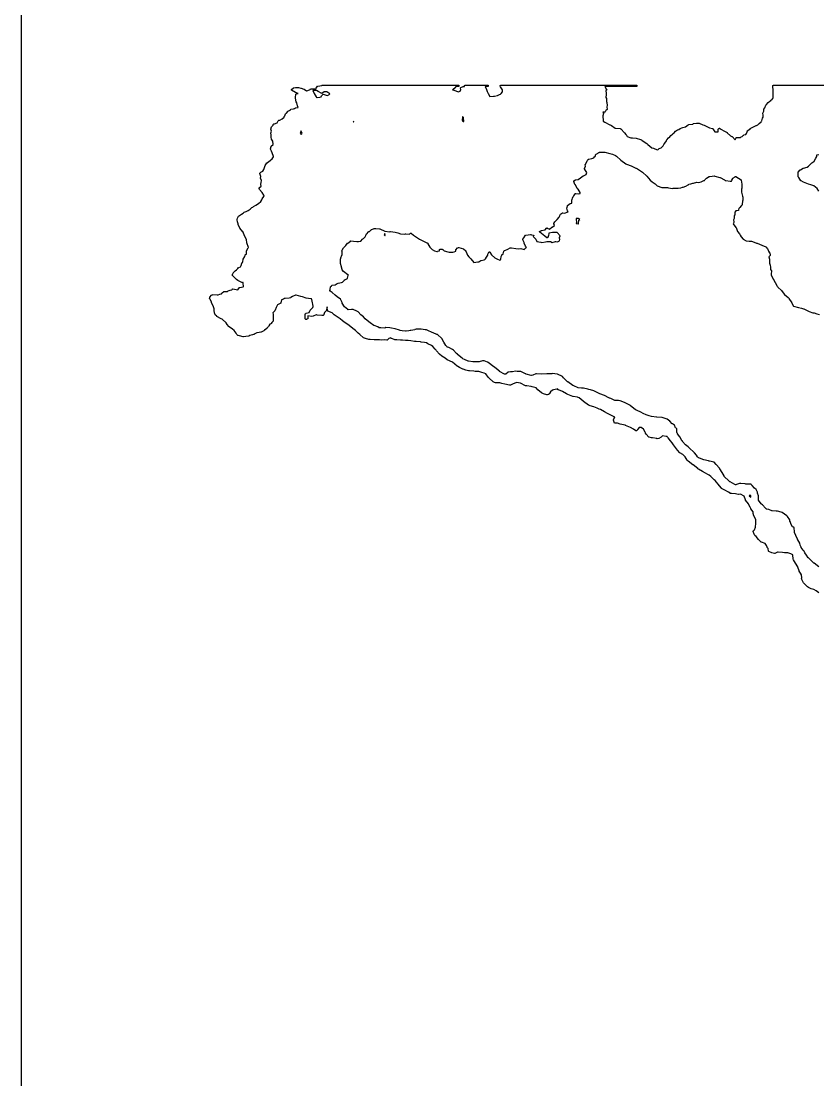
# Model space of a CAD drawing. Header units: millimetres. Extents: x 0 to 600, y 0 to 900.
# Drawn here: x 0 to 105.7, y 306.9 to 447.3 of the extents above; entities that cross this region are included whole.
import ezdxf

# ---------------------------------------------------------------- set-up
doc = ezdxf.new("R2010")
doc.units = ezdxf.units.MM
for name, color, linetype in [('CORTE', 1, 'Continuous'), ('GRABADO', 5, 'Continuous'), ('HOJA', 8, 'Continuous')]:
    doc.layers.add(name, color=color, linetype=linetype)

msp = doc.modelspace()

# ---------------------------------------------------------------- linework, layer by layer
at = {"layer": 'CORTE'}
msp.add_lwpolyline([(105.81, 371.5), (105.48, 371.77), (105.15, 371.93), (104.8, 372.03), (104.79, 372.03), (104.79, 372.03), (104.45, 372.21), (104.45, 372.21), (104.31, 372.29), (104.3, 372.29), (103.92, 372.68), (103.92, 372.68), (103.77, 372.83), (103.77, 372.83), (103.76, 372.84), (103.72, 372.94), (103.53, 373.37), (103.53, 373.38), (103.53, 373.38), (103.53, 373.4), (103.53, 373.41), (103.53, 373.41), (103.53, 373.42), (103.54, 373.43), (103.58, 373.51), (103.53, 373.9), (103.4, 374.12), (103.21, 374.4), (103.21, 374.41), (103.03, 374.92), (103.02, 374.93), (103.02, 374.94), (103.01, 374.94), (103.01, 374.95), (102.7, 375.45), (102.46, 375.88), (102.41, 375.98), (102.41, 375.98), (102.4, 375.99), (102.4, 376), (102.4, 376.01), (102.36, 376.5), (102.36, 376.51), (102.35, 376.53), (102.12, 376.66), (101.69, 376.81), (101.24, 376.81), (101, 376.84), (100.43, 376.91), (100.34, 376.88), (99.98, 376.74), (99.97, 376.74), (99.96, 376.73), (99.95, 376.73), (99.94, 376.73), (99.6, 376.81), (99.6, 376.81), (99.19, 376.99), (99.19, 376.99), (99.18, 377), (99.17, 377), (99.16, 377.01), (99.16, 377.02), (99.15, 377.03), (99.15, 377.03), (99.15, 377.04), (99.15, 377.04), (99.09, 377.38), (98.97, 377.54), (98.97, 377.55), (98.86, 377.8), (98.71, 378.04), (98.2, 378.21), (98.19, 378.22), (98.19, 378.22), (98.18, 378.23), (97.82, 378.57), (97.82, 378.58), (97.49, 378.99), (97.34, 379.09), (97.34, 379.09), (97.33, 379.1), (97.32, 379.1), (97.32, 379.11), (97.31, 379.11), (97.31, 379.12), (97.25, 379.28), (97.24, 379.28), (97.1, 379.65), (97.1, 379.65), (97.1, 379.66), (97.1, 379.67), (97.1, 379.67), (97.1, 379.68), (97.1, 379.7), (97.11, 379.7), (97.11, 379.71), (97.11, 379.72), (97.12, 379.72), (97.13, 379.73), (97.3, 379.85), (97.4, 380.21), (97.4, 380.22), (97.41, 380.25), (97.46, 380.72), (97.45, 380.72), (97.45, 380.73), (97.46, 381.09), (97.47, 381.22), (97.21, 381.73), (97.21, 381.74), (97.09, 382.02), (97.09, 382.03), (97.09, 382.04), (97.1, 382.26), (96.78, 382.67), (96.78, 382.67), (96.78, 382.68), (96.73, 382.78), (96.71, 382.83), (96.71, 382.83), (96.49, 383.29), (96.1, 383.81), (96.09, 383.81), (96.09, 383.82), (96.09, 383.82), (96.08, 383.83), (96.08, 383.83), (96.08, 383.84), (96.08, 383.84), (96.08, 383.85), (95.92, 384.33), (95.44, 384.58), (95.16, 384.53), (95.15, 384.53), (95.14, 384.53), (95.13, 384.54), (94.75, 384.63), (94.24, 384.69), (94.06, 384.7), (94.05, 384.7), (94.03, 384.71), (93.83, 384.84), (93.35, 385.11), (93.35, 385.11), (92.92, 385.36), (92.91, 385.36), (92.9, 385.37), (92.9, 385.37), (92.89, 385.38), (92.62, 385.71), (92.62, 385.71), (92.47, 385.9), (92.23, 386.19), (92.05, 386.42), (91.94, 386.51), (91.93, 386.51), (91.48, 386.93), (91.25, 387.1), (90.62, 387.45), (90.55, 387.49), (90.38, 387.58), (90.38, 387.58), (89.86, 387.9), (89.86, 387.9), (89.75, 387.97), (89.75, 387.98), (89.16, 388.48), (89.12, 388.5), (89.12, 388.5), (88.47, 388.95), (88.46, 388.96), (88.45, 388.97), (88.4, 389.04), (88.34, 389.12), (88.34, 389.12), (88.06, 389.56), (87.77, 389.86), (87.38, 390.06), (87.38, 390.06), (87.37, 390.07), (87.36, 390.08), (87.06, 390.44), (86.94, 390.61), (86.81, 390.79), (86.52, 391.13), (86.52, 391.13), (86.36, 391.38), (86.14, 391.65), (85.83, 392.05), (85.75, 392.17), (85.69, 392.23), (85.56, 392.26), (85.06, 392.31), (84.98, 392.24), (84.98, 392.24), (84.89, 392.16), (84.88, 392.16), (84.59, 391.99), (84.58, 391.99), (84.57, 391.99), (84.35, 391.95), (84.34, 391.95), (84.33, 391.96), (83.73, 392.08), (83.66, 392.07), (83.66, 392.06), (83.64, 392.06), (83.63, 392.07), (83.31, 392.15), (83.3, 392.15), (83.29, 392.16), (83.28, 392.17), (82.9, 392.56), (82.89, 392.56), (82.89, 392.56), (82.8, 392.7), (82.8, 392.71), (82.8, 392.72), (82.77, 392.8), (82.56, 393.21), (82.24, 393.43), (81.98, 393.43), (81.79, 393.23), (81.76, 393.15), (81.76, 393.14), (81.75, 393.13), (81.74, 393.12), (81.74, 393.12), (81.61, 393.01), (81.6, 393), (81.59, 393), (81.59, 393), (81.58, 393), (81.57, 392.99), (81.56, 392.99), (81.54, 393), (81.53, 393), (81.53, 393), (81.22, 393.2), (80.83, 393.45), (80.17, 393.72), (80.17, 393.72), (80.16, 393.72), (80.16, 393.72), (80.15, 393.73), (80.14, 393.73), (79.46, 393.88), (79.11, 393.99), (78.78, 393.99), (78.76, 393.99), (78.75, 394), (78.74, 394), (78.73, 394.01), (78.73, 394.01), (78.72, 394.02), (78.72, 394.03), (78.72, 394.03), (78.61, 394.28), (78.61, 394.29), (78.61, 394.29), (78.59, 394.39), (78.59, 394.4), (78.59, 394.4), (78.59, 394.41), (78.59, 394.42), (78.59, 394.43), (78.59, 394.43), (78.72, 394.76), (78.72, 394.77), (78.72, 394.78), (78.73, 394.78), (78.73, 394.79), (78.73, 394.79), (78.75, 394.8), (78.68, 394.82), (78.67, 394.83), (78.06, 395.14), (77.78, 395.29), (77.36, 395.51), (76.85, 395.81), (76.68, 395.87), (76.68, 395.87), (76.43, 395.99), (75.98, 396.18), (75.49, 396.33), (75.29, 396.39), (75.28, 396.39), (75.27, 396.4), (74.61, 396.87), (74.61, 396.87), (74.57, 396.92), (74.02, 397.38), (73.91, 397.41), (73.91, 397.41), (73.82, 397.44), (73.22, 397.53), (73.21, 397.53), (73.2, 397.54), (72.74, 397.73), (72.51, 397.82), (72.5, 397.82), (72.36, 397.91), (71.81, 398.2), (71.28, 398.42), (71.27, 398.43), (71.25, 398.44), (71.25, 398.44), (71.13, 398.55), (71.04, 398.52), (71.04, 398.52), (70.62, 398.42), (70.62, 398.42), (70.5, 398.4), (70.5, 398.4), (70.49, 398.4), (70.21, 398.15), (70.1, 397.94), (70.1, 397.93), (70.09, 397.92), (70.08, 397.91), (69.95, 397.8), (69.94, 397.8), (69.93, 397.79), (69.93, 397.79), (69.78, 397.75), (69.77, 397.75), (69.74, 397.75), (69.73, 397.75), (69.31, 397.9), (69.31, 397.9), (69.03, 398.05), (69.02, 398.05), (68.53, 398.44), (68.52, 398.44), (68.32, 398.68), (67.8, 398.83), (67.66, 398.88), (67.09, 398.94), (67.09, 398.94), (66.97, 398.96), (66.96, 398.96), (66.9, 398.98), (66.9, 398.98), (66.26, 399.31), (65.69, 399.39), (65.61, 399.38), (65.27, 399.21), (64.93, 399.04), (64.92, 399.03), (64.91, 399.03), (64.9, 399.03), (64.78, 399.03), (64.78, 399.03), (64.77, 399.03), (64.18, 399.18), (63.77, 399.25), (63.76, 399.26), (63.49, 399.36), (62.92, 399.38), (62.92, 399.38), (62.8, 399.39), (62.8, 399.39), (62.79, 399.39), (62.62, 399.47), (62.61, 399.48), (62.61, 399.48), (62.6, 399.48), (62.06, 399.97), (62.06, 399.97), (62.02, 400.01), (61.95, 400.09), (61.95, 400.1), (61.65, 400.53), (61.4, 400.66), (61.13, 400.72), (61.13, 400.72), (60.71, 400.86), (60.23, 400.88), (60.03, 400.9), (59.46, 400.94), (59.34, 400.95), (59.33, 400.95), (59.32, 400.95), (59, 401.04), (58.62, 401.16), (58.61, 401.16), (58.15, 401.39), (57.92, 401.51), (57.92, 401.51), (57.82, 401.57), (57.82, 401.57), (57.21, 402.08), (57.2, 402.09), (56.53, 402.43), (56.52, 402.43), (56.25, 402.61), (55.82, 402.9), (55.51, 403.14), (55.51, 403.15), (55.11, 403.59), (55.04, 403.67), (54.9, 403.83), (54.61, 404.19), (54.44, 404.33), (53.96, 404.54), (53.96, 404.54), (53.76, 404.65), (53.49, 404.69), (53.08, 404.77), (52.97, 404.78), (52.96, 404.78), (52.39, 404.84), (52.39, 404.84), (52.17, 404.86), (52.16, 404.86), (51.69, 404.93), (51.33, 404.96), (51, 404.99), (50.58, 405.01), (50.31, 405.01), (50.31, 405.01), (49.83, 405.05), (49.61, 405.06), (49.6, 405.06), (49.59, 405.06), (49.15, 405.22), (49.14, 405.22), (48.93, 405.32), (48.9, 405.29), (48.89, 405.28), (48.79, 405.23), (48.54, 405.03), (48.54, 405.03), (48.53, 405.02), (48.52, 405.02), (48.51, 405.02), (48.5, 405.01), (48.49, 405.01), (48.22, 405.04), (47.77, 405.03), (47.77, 405.03), (47.53, 405.04), (47.53, 405.04), (47.05, 405.05), (46.83, 405.05), (46.28, 405.1), (46.14, 405.12), (46.13, 405.12), (45.67, 405.22), (45.66, 405.22), (45.42, 405.33), (45.41, 405.33), (45.4, 405.33), (45.4, 405.34), (44.92, 405.76), (44.71, 405.93), (44.71, 405.93), (44.33, 406.28), (44.01, 406.58), (43.72, 406.8), (43.32, 407.08), (42.97, 407.32), (42.97, 407.32), (42.62, 407.6), (42.3, 407.83), (42.3, 407.83), (41.93, 408.09), (41.53, 408.36), (41.52, 408.36), (41.24, 408.63), (40.69, 408.88), (40.69, 408.88), (40.68, 408.89), (40.67, 408.9), (40.66, 408.91), (40.66, 408.92), (40.66, 408.93), (40.65, 408.94), (40.6, 409.38), (40.57, 409.42), (40.52, 409.04), (40.49, 408.93), (40.49, 408.93), (40.49, 408.92), (40.48, 408.9), (40.47, 408.9), (40.24, 408.7), (40.15, 408.4), (40.14, 408.4), (40.14, 408.39), (40.13, 408.37), (40.04, 408.29), (40.03, 408.29), (40.03, 408.29), (40.02, 408.28), (40, 408.28), (39.89, 408.28), (39.89, 408.28), (39.26, 408.35), (39.26, 408.35), (39.18, 408.38), (39.17, 408.38), (39.17, 408.38), (39.17, 408.37), (39.15, 408.36), (39.14, 408.36), (38.72, 408.22), (38.72, 408.22), (38.52, 408.17), (38.51, 408.17), (38.5, 408.17), (38.02, 408.24), (38.04, 407.91), (38.04, 407.9), (38.04, 407.89), (38.03, 407.87), (38.03, 407.87), (38.02, 407.86), (38.01, 407.85), (38, 407.84), (37.91, 407.79), (37.91, 407.79), (37.84, 407.75), (37.83, 407.75), (37.82, 407.75), (37.82, 407.75), (37.81, 407.75), (37.8, 407.75), (37.79, 407.75), (37.78, 407.75), (37.76, 407.76), (37.75, 407.77), (37.68, 407.86), (37.67, 407.86), (37.67, 407.87), (37.66, 407.89), (37.66, 407.9), (37.67, 407.96), (37.68, 408.43), (37.68, 408.43), (37.68, 408.47), (37.68, 408.48), (37.68, 408.49), (37.68, 408.49), (37.69, 408.5), (37.7, 408.51), (37.75, 408.58), (37.76, 408.59), (37.77, 408.6), (37.79, 408.6), (38.2, 408.68), (38.32, 408.98), (38.33, 408.99), (38.34, 409), (38.34, 409), (38.39, 409.05), (38.39, 409.05), (38.45, 409.11), (38.67, 409.34), (38.72, 409.48), (38.69, 409.79), (38.66, 409.98), (38.56, 410.4), (38.52, 410.48), (38.5, 410.51), (38.49, 410.5), (38.49, 410.5), (38.48, 410.49), (38.47, 410.49), (38.46, 410.49), (38.45, 410.49), (38.45, 410.49), (38.44, 410.49), (38.44, 410.49), (37.79, 410.59), (37.79, 410.59), (37.34, 410.78), (37.1, 410.81), (37.1, 410.81), (36.46, 410.97), (36.42, 410.98), (36.41, 410.97), (35.99, 410.8), (35.76, 410.66), (35.75, 410.65), (35.56, 410.59), (35.55, 410.59), (35.04, 410.56), (34.94, 410.54), (34.79, 410.45), (34.55, 410.35), (34.45, 409.98), (34.45, 409.97), (34.45, 409.96), (34.44, 409.94), (34.43, 409.93), (34.42, 409.92), (34.41, 409.91), (34.4, 409.9), (34.36, 409.89), (34, 409.72), (33.88, 409.44), (33.88, 409.43), (33.87, 409.42), (33.81, 409.36), (33.71, 409.01), (33.71, 409), (33.7, 408.99), (33.7, 408.99), (33.65, 408.94), (33.63, 408.9), (33.39, 408.66), (33.45, 408.45), (33.45, 408.44), (33.45, 408.43), (33.45, 408.43), (33.44, 408.11), (33.44, 408.11), (33.42, 407.9), (33.44, 407.59), (33.44, 407.58), (33.44, 407.57), (33.43, 407.55), (33.43, 407.54), (33.23, 407.34), (33.17, 407.23), (33.16, 407.22), (33.16, 407.22), (33.16, 407.21), (33.15, 407.21), (33.14, 407.2), (33.14, 407.2), (33, 407.13), (32.86, 406.93), (32.79, 406.82), (32.79, 406.81), (32.61, 406.59), (32.61, 406.59), (32.6, 406.58), (32.3, 406.34), (32.26, 406.31), (32.25, 406.3), (32.19, 406.27), (31.84, 406.08), (31.82, 406.08), (31.81, 406.07), (31.57, 406.05), (31.28, 405.97), (30.89, 405.8), (30.89, 405.8), (30.89, 405.79), (30.88, 405.79), (30.82, 405.78), (30.67, 405.74), (30.35, 405.63), (30.21, 405.54), (30.2, 405.54), (30.19, 405.53), (30.18, 405.53), (30.17, 405.53), (29.79, 405.51), (29.48, 405.46), (29.48, 405.46), (29.47, 405.46), (29.46, 405.46), (28.95, 405.6), (28.77, 405.62), (28.76, 405.62), (28.76, 405.62), (28.75, 405.62), (28.75, 405.62), (28.74, 405.63), (28.73, 405.64), (28.72, 405.64), (28.61, 405.77), (28.5, 405.94), (28.24, 406.29), (28.04, 406.47), (27.57, 406.8), (27.56, 406.8), (27.55, 406.81), (27.33, 407.09), (27.33, 407.1), (27.19, 407.33), (26.66, 407.79), (26.54, 407.84), (26.53, 407.84), (25.96, 408.17), (25.95, 408.18), (25.74, 408.38), (25.74, 408.38), (25.73, 408.39), (25.64, 408.62), (25.64, 408.63), (25.58, 408.93), (25.58, 408.94), (25.58, 408.95), (25.6, 409.19), (25.52, 409.45), (25.28, 409.93), (25.28, 409.94), (25.27, 409.98), (25.24, 410.08), (25.01, 410.48), (25, 410.49), (25, 410.5), (25, 410.51), (25, 410.52), (25.01, 410.69), (25.01, 410.7), (25.02, 410.72), (25.02, 410.72), (25.02, 410.73), (25.03, 410.73), (25.25, 410.98), (25.25, 410.99), (25.26, 410.99), (25.35, 411.05), (25.36, 411.05), (25.37, 411.05), (25.38, 411.06), (25.39, 411.06), (26.01, 411.01), (26.13, 411.01), (26.34, 411.11), (26.35, 411.11), (26.57, 411.17), (26.63, 411.28), (26.64, 411.28), (26.65, 411.29), (26.87, 411.46), (26.87, 411.46), (26.88, 411.47), (26.9, 411.47), (27.37, 411.49), (27.48, 411.54), (27.48, 411.54), (27.73, 411.63), (27.73, 411.63), (27.95, 411.7), (28.03, 411.8), (28.03, 411.81), (28.04, 411.81), (28.04, 411.82), (28.06, 411.82), (28.08, 411.83), (28.09, 411.83), (28.1, 411.83), (28.73, 411.68), (28.74, 411.68), (28.94, 411.96), (28.94, 411.97), (28.95, 411.98), (28.96, 411.99), (28.97, 411.99), (28.98, 411.99), (28.99, 411.99), (29.43, 412.07), (29.46, 412.1), (29.46, 412.1), (29.48, 412.12), (29.44, 412.57), (29.43, 412.6), (29.42, 412.71), (29.36, 412.67), (29.35, 412.66), (29.35, 412.66), (29.33, 412.65), (29.31, 412.65), (29.3, 412.65), (29.29, 412.66), (29.29, 412.66), (29.28, 412.66), (28.74, 412.95), (28.74, 412.95), (28.56, 413.07), (28.55, 413.07), (28.03, 413.58), (28.03, 413.58), (28.02, 413.59), (28.02, 413.6), (28, 413.62), (28, 413.64), (28, 413.64), (27.99, 413.65), (27.99, 413.66), (27.99, 413.68), (27.99, 413.69), (28, 413.7), (28, 413.7), (28.02, 413.74), (28.02, 413.74), (28.23, 414.06), (28.24, 414.07), (28.4, 414.23), (28.4, 414.23), (28.57, 414.36), (28.72, 414.5), (28.85, 414.64), (28.85, 414.65), (28.86, 414.66), (28.87, 414.66), (28.88, 414.67), (28.88, 414.67), (29.09, 414.76), (29.17, 414.91), (29.27, 415.25), (29.27, 415.25), (29.28, 415.26), (29.29, 415.27), (29.29, 415.28), (29.3, 415.28), (29.3, 415.29), (29.35, 415.32), (29.4, 415.47), (29.44, 415.73), (29.44, 415.76), (29.44, 415.76), (29.45, 415.77), (29.45, 415.78), (29.65, 416.12), (29.71, 416.3), (29.71, 416.31), (29.72, 416.32), (29.87, 416.47), (29.88, 416.8), (29.88, 416.81), (29.88, 416.81), (29.92, 416.95), (29.92, 416.96), (30.1, 417.26), (30.1, 417.27), (30.11, 417.27), (30.14, 417.31), (30.1, 417.44), (30.1, 417.44), (29.99, 417.81), (29.94, 417.93), (29.94, 417.93), (29.94, 417.94), (29.94, 417.95), (29.91, 418.34), (29.79, 418.56), (29.64, 418.85), (29.64, 418.85), (29.47, 419.32), (29.45, 419.36), (29.43, 419.39), (29.42, 419.39), (29.02, 419.89), (29.02, 419.89), (28.79, 420.36), (28.79, 420.36), (28.77, 420.43), (28.77, 420.44), (28.71, 420.71), (28.65, 420.96), (28.65, 420.97), (28.65, 420.97), (28.65, 420.98), (28.65, 420.99), (28.66, 421.03), (28.71, 421.2), (28.71, 421.2), (28.81, 421.46), (28.82, 421.47), (28.83, 421.48), (28.97, 421.56), (29.23, 421.71), (29.43, 421.87), (29.56, 421.98), (29.57, 421.98), (29.58, 421.99), (29.58, 421.99), (29.86, 422.09), (30.02, 422.17), (30.02, 422.18), (30.13, 422.22), (30.38, 422.41), (30.6, 422.6), (30.6, 422.61), (30.61, 422.61), (30.74, 422.66), (30.81, 422.74), (30.82, 422.75), (31.12, 422.91), (31.47, 423.12), (31.48, 423.13), (31.5, 423.15), (31.5, 423.15), (31.78, 423.42), (31.91, 423.62), (31.97, 423.78), (31.98, 423.78), (32.19, 424.09), (32.19, 424.09), (32.2, 424.09), (32.23, 424.12), (32.18, 424.23), (31.97, 424.59), (31.63, 425.01), (31.63, 425.01), (31.56, 425.12), (31.55, 425.13), (31.55, 425.15), (31.55, 425.16), (31.55, 425.17), (31.55, 425.19), (31.56, 425.19), (31.57, 425.21), (31.57, 425.21), (31.85, 425.42), (31.81, 425.66), (31.81, 425.67), (31.8, 425.68), (31.8, 425.69), (31.85, 425.94), (31.86, 426.19), (31.76, 426.49), (31.76, 426.5), (31.76, 426.52), (31.79, 426.72), (31.65, 427.1), (31.65, 427.1), (31.65, 427.12), (31.65, 427.13), (31.65, 427.15), (31.66, 427.16), (31.66, 427.17), (31.67, 427.17), (31.8, 427.3), (31.81, 427.31), (32.04, 427.42), (32.19, 427.66), (32.24, 427.76), (32.25, 427.8), (32.38, 428.17), (32.38, 428.17), (32.38, 428.18), (32.47, 428.33), (32.47, 428.33), (32.61, 428.54), (32.62, 428.54), (32.63, 428.55), (32.9, 428.76), (32.91, 428.77), (32.92, 428.77), (32.93, 428.77), (32.93, 428.78), (33.03, 428.79), (33.07, 428.85), (33.07, 428.86), (33.08, 428.87), (33.31, 429.07), (33.48, 429.35), (33.47, 429.39), (33.31, 429.84), (33.21, 430.1), (33.09, 430.35), (33.08, 430.36), (33.08, 430.37), (33.08, 430.38), (33.08, 430.39), (33.08, 430.4), (33.15, 430.71), (33.15, 430.72), (33.15, 430.73), (33.16, 430.74), (33.17, 430.75), (33.42, 430.96), (33.45, 431.01), (33.37, 431.4), (33.22, 431.66), (33.22, 431.67), (33.21, 431.68), (33.16, 431.94), (33.16, 431.95), (33.16, 432.26), (33.14, 432.47), (33.14, 432.48), (33.14, 432.49), (33.21, 432.74), (33.14, 432.98), (33.13, 432.98), (33.13, 432.99), (33.13, 433.01), (33.2, 433.3), (33.2, 433.3), (33.21, 433.31), (33.22, 433.33), (33.44, 433.55), (33.44, 433.62), (33.44, 433.63), (33.45, 433.64), (33.45, 433.64), (33.46, 433.66), (33.47, 433.67), (33.48, 433.68), (33.49, 433.68), (33.51, 433.69), (33.62, 433.7), (33.95, 433.83), (34.09, 434.09), (34.09, 434.09), (34.16, 434.18), (34.17, 434.19), (34.18, 434.2), (34.18, 434.2), (34.19, 434.2), (34.21, 434.21), (34.22, 434.21), (34.32, 434.2), (34.63, 434.37), (34.87, 434.61), (34.89, 434.65), (34.89, 434.66), (34.96, 434.78), (35.07, 435.04), (35.08, 435.05), (35.09, 435.06), (35.09, 435.06), (35.2, 435.14), (35.38, 435.36), (35.38, 435.37), (35.39, 435.37), (35.39, 435.37), (35.68, 435.54), (35.75, 435.61), (35.75, 435.61), (35.76, 435.62), (35.77, 435.63), (35.78, 435.63), (35.78, 435.63), (36.11, 435.69), (36.27, 435.76), (36.38, 435.83), (36.39, 435.83), (36.4, 435.83), (36.41, 435.83), (36.75, 435.87), (36.67, 436.11), (36.55, 436.48), (36.48, 436.63), (36.48, 436.64), (36.39, 437.13), (36.39, 437.18), (36.39, 437.19), (36.45, 437.63), (36.45, 437.64), (36.45, 437.65), (36.45, 437.66), (36.46, 437.67), (36.46, 437.67), (36.46, 437.67), (36.47, 437.68), (36.48, 437.69), (36.49, 437.7), (36.5, 437.7), (36.51, 437.7), (36.73, 437.74), (36.39, 437.88), (35.87, 438.16), (35.86, 438.17), (35.85, 438.18), (35.84, 438.19), (35.84, 438.21), (35.84, 438.23), (35.84, 438.24), (35.84, 438.25), (35.85, 438.27), (35.86, 438.28), (36.12, 438.48), (36.13, 438.49), (36.14, 438.49), (36.4, 438.54), (36.41, 438.54), (36.8, 438.54), (36.81, 438.54), (37.12, 438.44), (37.13, 438.44), (37.51, 438.3), (37.52, 438.29), (37.83, 438.09), (38.04, 438.11), (38.33, 438.28), (38.37, 438.33), (38.37, 438.34), (38.38, 438.35), (38.4, 438.36), (38.49, 438.37), (38.5, 438.37), (39.07, 438.37), (39.14, 438.45), (39.29, 438.68), (39.3, 438.68), (39.3, 438.69), (39.31, 438.7), (39.32, 438.7), (39.33, 438.7), (39.34, 438.71), (39.88, 438.79), (39.89, 438.8), (39.89, 438.8), (39.9, 438.81), (39.91, 438.82), (39.92, 438.82), (39.92, 438.82), (39.93, 438.82), (58.08, 438.82), (58.08, 438.67), (57.64, 438.67), (57.6, 438.52), (57.59, 438.51), (57.58, 438.5), (57.58, 438.49), (57.3, 438.26), (57.3, 438.25), (57.29, 438.25), (57.28, 438.24), (57.2, 438.23), (57.27, 438.21), (57.41, 438.19), (57.41, 438.19), (57.43, 438.19), (57.43, 438.18), (57.95, 437.95), (58.22, 438.05), (58.32, 438.24), (58.28, 438.43), (58.28, 438.44), (58.28, 438.45), (58.28, 438.46), (58.28, 438.47), (58.28, 438.48), (58.29, 438.49), (58.3, 438.5), (58.31, 438.51), (58.32, 438.51), (58.62, 438.66), (58.63, 438.66), (58.63, 438.66), (58.79, 438.67), (58.82, 438.77), (58.82, 438.78), (58.83, 438.79), (58.84, 438.8), (58.85, 438.81), (58.85, 438.82), (58.86, 438.82), (58.87, 438.82), (58.88, 438.82), (61.97, 438.82), (61.97, 438.67), (61.55, 438.67), (61.73, 438.26), (61.83, 438), (61.95, 437.74), (62.16, 437.34), (62.64, 437.38), (62.65, 437.38), (62.81, 437.36), (63.2, 437.46), (63.47, 437.61), (63.6, 437.66), (63.68, 437.75), (63.83, 437.95), (63.83, 438.21), (63.59, 438.6), (63.58, 438.61), (63.53, 438.72), (63.53, 438.73), (63.53, 438.75), (63.53, 438.75), (63.53, 438.77), (63.54, 438.78), (63.54, 438.79), (63.55, 438.8), (63.55, 438.8), (63.56, 438.81), (63.57, 438.81), (63.58, 438.82), (63.59, 438.82), (63.6, 438.82), (65.42, 438.82), (70.07, 438.82), (70.07, 438.82), (70.31, 438.82), (72.08, 438.82), (81.66, 438.82), (81.66, 438.67), (77.41, 438.67), (77.46, 438.58), (77.66, 438.26), (77.67, 438.25), (77.67, 438.24), (77.67, 438.23), (77.67, 438.22), (77.67, 438.22), (77.67, 438.21), (77.66, 438.2), (77.66, 438.18), (77.65, 438.17), (77.64, 438.17), (77.57, 438.12), (77.59, 437.71), (77.61, 437.61), (77.61, 437.6), (77.58, 437.2), (77.64, 437.08), (77.64, 437.08), (77.64, 437.07), (77.64, 437.06), (77.66, 436.67), (77.69, 436.52), (77.69, 436.52), (77.73, 436.14), (77.73, 436.14), (77.73, 436.13), (77.7, 435.96), (77.72, 435.61), (77.72, 435.61), (77.72, 435.6), (77.72, 435.6), (77.72, 435.59), (77.71, 435.58), (77.71, 435.57), (77.7, 435.56), (77.69, 435.55), (77.56, 435.48), (77.46, 435.29), (77.45, 435.28), (77.44, 435.27), (77.43, 435.26), (77.41, 435.26), (77.4, 435.26), (77.17, 435.27), (77.24, 435.12), (77.25, 435.12), (77.25, 435.1), (77.25, 435.09), (77.25, 435.08), (77.25, 435.07), (77.17, 434.78), (77.14, 434.57), (77.19, 434.27), (77.19, 434.26), (77.19, 434.08), (77.43, 433.91), (78.07, 433.59), (78.11, 433.58), (78.12, 433.58), (78.13, 433.57), (78.29, 433.47), (78.81, 433.14), (79.45, 433.07), (79.47, 433.07), (79.47, 433.07), (79.52, 433.04), (79.52, 433.04), (79.53, 433.04), (79.53, 433.03), (80.04, 432.53), (80.05, 432.53), (80.05, 432.52), (80.23, 432.27), (80.24, 432.27), (80.4, 432.02), (80.88, 431.87), (81.1, 431.85), (81.1, 431.85), (81.57, 431.81), (81.58, 431.81), (82.14, 431.61), (82.28, 431.58), (82.28, 431.57), (82.29, 431.57), (82.3, 431.57), (82.3, 431.56), (82.39, 431.49), (82.99, 431.08), (83, 431.08), (83.13, 430.96), (83.68, 430.51), (83.89, 430.46), (83.89, 430.46), (84.35, 430.28), (84.49, 430.31), (84.63, 430.44), (84.64, 430.45), (84.65, 430.45), (84.9, 430.52), (84.98, 430.62), (85.17, 430.81), (85.26, 430.95), (85.4, 431.15), (85.6, 431.47), (85.62, 431.51), (85.67, 431.58), (85.67, 431.58), (85.89, 431.84), (86.05, 432), (86.17, 432.15), (86.17, 432.16), (86.38, 432.33), (86.5, 432.44), (86.5, 432.44), (86.63, 432.53), (86.81, 432.72), (86.82, 432.73), (87.08, 432.9), (87.08, 432.91), (87.22, 432.97), (87.42, 433.07), (87.65, 433.17), (87.66, 433.17), (87.66, 433.17), (87.79, 433.21), (88.14, 433.32), (88.47, 433.57), (88.47, 433.58), (88.48, 433.58), (88.48, 433.58), (88.49, 433.58), (88.5, 433.58), (88.51, 433.59), (88.54, 433.59), (88.54, 433.6), (89.08, 433.66), (89.15, 433.74), (89.15, 433.74), (89.16, 433.75), (89.18, 433.75), (89.19, 433.76), (89.19, 433.76), (89.6, 433.81), (89.61, 433.81), (89.9, 433.78), (89.91, 433.78), (89.92, 433.78), (89.92, 433.78), (90.41, 433.59), (90.61, 433.55), (90.61, 433.55), (90.62, 433.55), (90.86, 433.41), (91.31, 433.18), (91.71, 433.07), (91.72, 433.07), (91.74, 433.06), (91.74, 433.05), (91.75, 433.05), (92.02, 432.64), (92.48, 432.64), (92.48, 433), (92.48, 433.02), (92.49, 433.03), (92.5, 433.04), (92.5, 433.05), (92.51, 433.05), (92.52, 433.06), (92.59, 433.1), (92.6, 433.1), (92.61, 433.11), (92.62, 433.11), (92.64, 433.11), (92.65, 433.11), (92.65, 433.11), (92.7, 433.09), (92.71, 433.09), (92.72, 433.08), (92.74, 433.06), (93.39, 432.7), (93.39, 432.7), (93.65, 432.54), (93.65, 432.53), (94.11, 432.1), (94.28, 432.02), (94.29, 432.02), (94.3, 432.01), (94.73, 431.6), (94.85, 431.86), (94.85, 431.87), (94.86, 431.88), (94.86, 431.88), (94.87, 431.89), (94.88, 431.9), (94.9, 431.91), (94.91, 431.91), (95.42, 431.91), (95.47, 431.95), (95.47, 431.96), (95.49, 431.97), (95.64, 432.02), (95.82, 432.2), (95.83, 432.21), (95.85, 432.22), (95.85, 432.23), (95.86, 432.23), (96.11, 432.28), (96.22, 432.42), (96.28, 432.51), (96.37, 432.8), (96.37, 432.81), (96.38, 432.82), (96.39, 432.83), (96.4, 432.84), (96.71, 433.05), (96.72, 433.08), (96.73, 433.09), (96.74, 433.09), (96.74, 433.1), (96.74, 433.1), (96.75, 433.11), (96.76, 433.11), (96.81, 433.13), (97.15, 433.33), (97.15, 433.33), (97.51, 433.5), (97.52, 433.5), (97.53, 433.5), (97.62, 433.52), (97.73, 433.58), (97.92, 433.77), (97.92, 433.77), (98.17, 433.98), (98.2, 434.05), (98.21, 434.05), (98.21, 434.06), (98.22, 434.07), (98.23, 434.08), (98.27, 434.1), (98.35, 434.45), (98.35, 434.45), (98.35, 434.46), (98.36, 434.47), (98.36, 434.47), (98.45, 434.59), (98.41, 434.89), (98.38, 435.08), (98.38, 435.09), (98.38, 435.09), (98.38, 435.1), (98.38, 435.11), (98.38, 435.12), (98.5, 435.37), (98.5, 435.62), (98.5, 435.62), (98.5, 435.63), (98.5, 435.63), (98.51, 435.65), (98.51, 435.65), (98.51, 435.66), (98.65, 435.81), (98.8, 436.17), (98.8, 436.18), (98.83, 436.21), (98.84, 436.22), (98.87, 436.25), (99.11, 436.53), (99.11, 436.53), (99.32, 436.72), (99.44, 436.82), (99.45, 436.83), (99.46, 436.83), (99.57, 436.88), (99.73, 437.08), (99.75, 437.19), (99.75, 437.55), (99.75, 437.56), (99.76, 437.71), (99.77, 438.06), (99.75, 438.21), (99.75, 438.21), (99.72, 438.62), (99.72, 438.62), (99.72, 438.75), (99.73, 438.76), (99.73, 438.77), (99.73, 438.78), (99.73, 438.78), (99.74, 438.79), (99.74, 438.79), (99.75, 438.81), (99.76, 438.82), (99.78, 438.82), (99.79, 438.82), (102.97, 438.82), (104.82, 438.82), (106.46, 438.82)], dxfattribs=at)
for points in [[(40.56, 437.93), (40.21, 437.93), (39.9, 437.74), (39.39, 437.99), (39.18, 438.11), (38.68, 438.11), (38.87, 437.74), (39.14, 437.3), (39.14, 437.23), (39.21, 437.21), (39.27, 437.2), (39.64, 437.25), (39.78, 437.29), (39.83, 437.4), (40.06, 437.65), (40.58, 437.46), (40.8, 437.57), (40.95, 437.69), (40.56, 437.93)], [(44.13, 433.99), (44.04, 434.04), (44.04, 434.04), (44.09, 433.99), (44.13, 433.99), (44.13, 433.99)], [(58.68, 434.49), (58.69, 434.55), (58.61, 434.64), (58.55, 434.64), (58.56, 434.56), (58.49, 434.23), (58.54, 434.09), (58.66, 434.02), (58.7, 434.03), (58.73, 434.07), (58.68, 434.49)], [(37.12, 432.77), (37.04, 432.55), (37, 432.48), (37.13, 432.3), (37.25, 432.37), (37.28, 432.47), (37.12, 432.77)], [(96.79, 384.4), (96.65, 384.45), (96.57, 384.38), (96.79, 384.19), (96.81, 384.36), (96.81, 384.36), (96.79, 384.4)]]:
    msp.add_lwpolyline(points, close=True, dxfattribs=at)
at = {"layer": 'GRABADO'}
for points in [[(105.83, 374.95), (105.18, 375.43), (105.14, 375.45), (105.13, 375.46), (105.13, 375.46), (104.62, 375.96), (104.62, 375.96), (104.43, 376.16), (104.42, 376.16), (104.19, 376.49), (103.97, 376.83), (103.97, 376.83), (103.86, 377.02), (103.73, 377.17), (103.73, 377.18), (103.48, 377.54), (103.48, 377.55), (103.35, 377.83), (103.35, 377.84), (103.29, 378.08), (103.03, 378.53), (102.99, 378.59), (102.99, 378.59), (102.97, 378.64), (102.97, 378.64), (102.78, 379.12), (102.61, 379.43), (102.61, 379.43), (102.61, 379.44), (102.6, 379.45), (102.6, 379.46), (102.59, 379.67), (102.55, 380.02), (102.52, 380.15), (102.36, 380.27), (102.35, 380.27), (102.35, 380.27), (102.34, 380.28), (102.34, 380.28), (102.1, 380.68), (102.09, 380.69), (101.99, 380.95), (101.99, 380.95), (101.98, 380.96), (101.98, 380.97), (101.96, 381.21), (101.65, 381.64), (101.56, 381.7), (100.97, 382.15), (100.81, 382.22), (100.31, 382.36), (100.18, 382.33), (100.17, 382.33), (100.16, 382.33), (99.61, 382.38), (99.6, 382.38), (99.16, 382.54), (98.91, 382.61), (98.9, 382.61), (98.9, 382.61), (98.89, 382.62), (98.88, 382.62), (98.72, 382.75), (98.32, 383.17), (98.21, 383.28), (98.18, 383.31), (98.17, 383.32), (97.83, 383.81), (97.83, 383.81), (97.82, 383.82), (97.82, 383.83), (97.82, 383.84), (97.82, 383.84), (97.82, 383.85), (97.82, 383.86), (97.83, 384.1), (97.79, 384.36), (97.69, 384.72), (97.69, 384.72), (97.66, 384.88), (97.48, 385.2), (97.29, 385.37), (97.29, 385.37), (96.95, 385.76), (96.95, 385.76), (96.85, 385.89), (96.82, 385.91), (96.78, 385.91), (96.15, 385.94), (96.14, 385.94), (96.03, 385.96), (95.46, 386.03), (95.3, 386), (94.9, 385.88), (94.82, 385.85), (94.81, 385.85), (94.8, 385.85), (94.76, 385.84), (94.75, 385.84), (94.74, 385.85), (94.66, 385.88), (94.65, 385.88), (94.03, 386.23), (94.02, 386.24), (94.02, 386.24), (93.82, 386.41), (93.32, 386.88), (93.31, 386.88), (93.27, 386.95), (93.26, 386.96), (93.24, 387.01), (92.99, 387.48), (92.67, 387.95), (92.65, 387.99), (92.62, 388.03), (92.2, 388.51), (92.2, 388.51), (91.94, 388.85), (91.32, 388.98), (91.31, 388.98), (91.27, 388.99), (91.17, 389.01), (90.57, 389.13), (90.56, 389.13), (90.2, 389.29), (89.88, 389.4), (89.87, 389.4), (89.86, 389.41), (89.85, 389.42), (89.71, 389.56), (89.71, 389.56), (89.7, 389.56), (89.58, 389.76), (89.34, 390.08), (89.15, 390.26), (88.73, 390.6), (88.46, 390.85), (88.13, 391.12), (88.12, 391.12), (87.75, 391.57), (87.75, 391.58), (87.75, 391.58), (87.71, 391.66), (87.66, 391.72), (87.66, 391.73), (87.37, 392.18), (87.06, 392.61), (87.06, 392.61), (87.05, 392.62), (87.01, 392.72), (87.01, 392.72), (86.99, 392.76), (86.99, 392.77), (86.99, 392.78), (86.96, 393.24), (86.83, 393.4), (86.82, 393.4), (86.65, 393.74), (86.38, 393.92), (86.37, 393.92), (86.05, 394.26), (85.69, 394.52), (85.04, 394.76), (85.02, 394.77), (85.01, 394.77), (84.34, 394.8), (84.28, 394.8), (84.28, 394.8), (83.63, 394.89), (83.62, 394.89), (83.32, 394.99), (82.93, 395.1), (82.93, 395.1), (82.5, 395.29), (82.5, 395.29), (82.22, 395.47), (81.7, 395.69), (81.53, 395.77), (81.52, 395.77), (81.52, 395.78), (81.51, 395.78), (81.47, 395.82), (80.83, 396.33), (80.82, 396.34), (80.14, 396.72), (79.83, 396.86), (79.46, 396.99), (79.25, 397.02), (78.78, 397.03), (78.78, 397.03), (78.76, 397.03), (78.2, 397.28), (78.07, 397.32), (78.06, 397.32), (78.05, 397.33), (77.97, 397.38), (77.37, 397.68), (76.76, 397.9), (76.76, 397.9), (76.67, 397.94), (76.67, 397.94), (76.5, 398.03), (75.98, 398.29), (75.52, 398.42), (75.29, 398.47), (75.29, 398.47), (75.19, 398.5), (74.61, 398.63), (74.32, 398.64), (74.31, 398.64), (73.91, 398.7), (73.9, 398.7), (73.3, 398.94), (73.3, 398.94), (73.19, 398.99), (73.19, 398.99), (72.5, 399.48), (72.49, 399.48), (72.48, 399.49), (71.95, 400.01), (71.94, 400.01), (71.79, 400.21), (71.14, 400.51), (71.14, 400.51), (71.14, 400.51), (70.45, 400.58), (70.38, 400.57), (70.38, 400.57), (69.76, 400.55), (69.76, 400.55), (69.71, 400.55), (69.07, 400.51), (69.07, 400.51), (69.06, 400.51), (69.06, 400.51), (69.05, 400.51), (68.37, 400.56), (68.33, 400.55), (68.28, 400.54), (68.28, 400.54), (67.89, 400.37), (67.88, 400.37), (67.7, 400.32), (67.69, 400.32), (67.67, 400.32), (67.66, 400.32), (66.99, 400.51), (66.96, 400.52), (66.95, 400.52), (66.95, 400.53), (66.91, 400.55), (66.27, 400.87), (65.8, 400.88), (65.79, 400.88), (65.59, 400.9), (65.18, 400.83), (65.17, 400.83), (64.9, 400.81), (64.6, 400.76), (64.29, 400.52), (64.28, 400.52), (64.25, 400.5), (64.24, 400.5), (64.23, 400.49), (64.22, 400.49), (64.21, 400.49), (64.19, 400.49), (64.18, 400.49), (64.12, 400.51), (64.11, 400.51), (64.1, 400.52), (63.47, 400.88), (63.46, 400.89), (63.27, 401.05), (62.77, 401.44), (62.57, 401.57), (62.57, 401.57), (62.07, 401.97), (61.87, 402.09), (61.41, 402.27), (61.18, 402.27), (60.75, 402.16), (60.68, 402.14), (60.68, 402.13), (60.66, 402.13), (60.65, 402.13), (60.03, 402.16), (59.92, 402.16), (59.33, 402.22), (59.32, 402.22), (59.31, 402.22), (58.81, 402.46), (58.61, 402.55), (58.61, 402.55), (58.51, 402.62), (57.9, 403.11), (57.87, 403.14), (57.75, 403.26), (57.33, 403.67), (57.33, 403.67), (57.21, 403.8), (56.72, 404.03), (56.53, 404.1), (56.52, 404.11), (56.51, 404.12), (56.44, 404.2), (56.43, 404.2), (56.35, 404.31), (56.35, 404.32), (56.08, 404.73), (55.82, 405.23), (55.81, 405.24), (55.81, 405.25), (55.81, 405.25), (55.81, 405.25), (55.21, 405.75), (55.14, 405.78), (55.03, 405.83), (54.45, 406.09), (54.03, 406.27), (53.76, 406.39), (53.6, 406.39), (53.6, 406.39), (53.08, 406.48), (52.8, 406.48), (52.41, 406.47), (52.23, 406.41), (52.23, 406.4), (51.71, 406.31), (51.7, 406.31), (51.69, 406.31), (51.62, 406.32), (51.42, 406.26), (51.41, 406.26), (51.09, 406.21), (51.02, 406.19), (51.01, 406.19), (51, 406.19), (50.99, 406.19), (50.55, 406.26), (50.29, 406.32), (50.19, 406.34), (50.19, 406.34), (49.6, 406.52), (49.12, 406.62), (48.91, 406.66), (48.38, 406.68), (48.26, 406.62), (48.25, 406.62), (48.24, 406.61), (48.23, 406.61), (47.69, 406.67), (47.54, 406.65), (47.52, 406.65), (47.5, 406.65), (47.49, 406.66), (47.31, 406.79), (46.81, 406.96), (46.8, 406.96), (46.3, 407.31), (46.3, 407.31), (46.1, 407.44), (46.1, 407.45), (45.64, 407.85), (45.64, 407.85), (45.4, 408.1), (45.05, 408.37), (45.05, 408.37), (44.71, 408.78), (44.51, 408.88), (44.04, 409.08), (43.8, 409.07), (43.36, 409.06), (43.36, 409.06), (43.35, 409.06), (43.34, 409.06), (43.33, 409.07), (43.32, 409.07), (42.9, 409.42), (42.9, 409.42), (42.9, 409.42), (42.89, 409.43), (42.6, 409.92), (42.6, 409.92), (42.59, 409.96), (42.57, 409.98), (42.56, 409.99), (42.38, 410.47), (41.93, 410.75), (41.64, 410.98), (41.64, 410.98), (41.24, 411.36), (40.98, 411.5), (40.97, 411.51), (40.96, 411.52), (40.95, 411.53), (40.94, 411.54), (40.94, 411.56), (40.94, 411.58), (40.95, 411.59), (41.01, 411.73), (41.05, 412.1), (41.05, 412.1), (41.06, 412.12), (41.06, 412.13), (41.06, 412.13), (41.07, 412.14), (41.15, 412.2), (41.22, 412.3), (41.23, 412.3), (41.24, 412.31), (41.25, 412.31), (41.25, 412.32), (41.26, 412.32), (41.67, 412.37), (41.94, 412.52), (42.06, 412.59), (42.07, 412.59), (42.49, 412.68), (42.62, 412.71), (42.63, 412.71), (42.89, 412.98), (42.89, 412.99), (42.9, 413), (43.24, 413.17), (43.24, 413.17), (43.24, 413.18), (43.25, 413.2), (43.25, 413.21), (43.26, 413.21), (43.29, 413.25), (43.36, 413.61), (43.36, 413.62), (43.37, 413.64), (43.38, 413.65), (43.38, 413.66), (43.39, 413.67), (43.4, 413.67), (43.41, 413.68), (43.42, 413.68), (43.43, 413.68), (43.35, 413.69), (43.34, 413.69), (43.33, 413.7), (43.32, 413.7), (42.77, 414.12), (42.77, 414.12), (42.75, 414.13), (42.75, 414.14), (42.6, 414.36), (42.6, 414.37), (42.6, 414.37), (42.51, 414.68), (42.51, 414.69), (42.5, 414.76), (42.36, 415.2), (42.36, 415.21), (42.36, 415.23), (42.37, 415.4), (42.38, 415.75), (42.4, 415.9), (42.41, 415.91), (42.41, 415.92), (42.55, 416.3), (42.55, 416.3), (42.56, 416.31), (42.56, 416.78), (42.55, 416.81), (42.55, 416.82), (42.55, 416.84), (42.55, 416.86), (42.55, 416.87), (42.6, 416.94), (42.75, 417.24), (42.75, 417.25), (42.84, 417.36), (42.85, 417.37), (43.06, 417.55), (43.3, 417.88), (43.3, 417.88), (43.3, 417.88), (43.31, 417.89), (43.31, 417.89), (43.32, 417.9), (43.67, 418.16), (43.68, 418.16), (43.7, 418.17), (43.71, 418.17), (43.72, 418.17), (44.07, 418.14), (44.54, 418.08), (44.74, 418.08), (45.08, 418.15), (45.29, 418.41), (45.29, 418.42), (45.34, 418.46), (45.4, 418.51), (45.65, 418.73), (45.72, 418.91), (45.72, 418.91), (45.72, 418.92), (45.83, 419.11), (45.84, 419.11), (46.08, 419.39), (46.09, 419.39), (46.1, 419.41), (46.11, 419.41), (46.12, 419.41), (46.13, 419.42), (46.13, 419.42), (46.14, 419.42), (46.14, 419.42), (46.2, 419.42), (46.25, 419.46), (46.47, 419.69), (46.48, 419.7), (46.49, 419.71), (46.5, 419.71), (46.82, 419.82), (46.83, 419.82), (47.04, 419.84), (47.05, 419.84), (47.54, 419.79), (47.55, 419.79), (47.56, 419.79), (48.25, 419.48), (48.25, 419.48), (48.91, 419.38), (48.96, 419.42), (48.97, 419.42), (48.98, 419.42), (49, 419.42), (49.63, 419.33), (49.63, 419.33), (49.95, 419.24), (49.96, 419.24), (50.33, 419.1), (50.85, 419.07), (50.98, 419.12), (50.99, 419.12), (51.01, 419.12), (51.01, 419.12), (51.53, 419.06), (51.64, 419.2), (51.65, 419.2), (51.65, 419.21), (51.66, 419.21), (51.67, 419.22), (51.68, 419.22), (51.68, 419.22), (51.69, 419.22), (51.7, 419.22), (51.72, 419.22), (51.73, 419.22), (51.73, 419.21), (51.74, 419.21), (52.05, 418.94), (52.43, 418.68), (52.86, 418.43), (53.12, 418.28), (53.64, 418.03), (53.81, 417.94), (53.9, 417.91), (53.91, 417.9), (53.92, 417.9), (53.92, 417.89), (53.93, 417.88), (53.94, 417.87), (53.94, 417.86), (53.94, 417.85), (53.94, 417.84), (53.94, 417.83), (53.94, 417.82), (53.93, 417.79), (54.19, 417.36), (54.52, 417.06), (54.83, 416.86), (55.16, 416.76), (55.22, 416.79), (55.23, 416.8), (55.23, 416.8), (55.48, 416.85), (55.51, 417.02), (55.51, 417.02), (55.51, 417.03), (55.52, 417.05), (55.53, 417.05), (55.53, 417.06), (55.54, 417.07), (55.55, 417.07), (55.57, 417.08), (55.57, 417.08), (55.58, 417.08), (55.87, 417.08), (55.88, 417.08), (55.88, 417.08), (55.89, 417.08), (55.9, 417.07), (55.91, 417.07), (55.91, 417.06), (55.92, 417.06), (56.12, 416.86), (56.58, 416.75), (56.79, 416.7), (57.25, 416.7), (57.43, 416.72), (57.66, 416.84), (57.66, 416.96), (57.66, 416.96), (57.67, 416.98), (57.67, 416.99), (57.68, 417), (57.68, 417), (57.89, 417.24), (57.9, 417.25), (57.91, 417.26), (57.92, 417.26), (58.02, 417.31), (58.03, 417.31), (58.03, 417.31), (58.04, 417.31), (58.05, 417.31), (58.06, 417.31), (58.07, 417.31), (58.67, 417.15), (58.68, 417.15), (58.69, 417.14), (58.69, 417.14), (58.99, 416.85), (58.99, 416.84), (59, 416.84), (59, 416.83), (59.14, 416.5), (59.22, 416.31), (59.4, 416.09), (59.66, 415.8), (60.06, 415.31), (60.56, 415.41), (60.57, 415.41), (60.7, 415.41), (60.98, 415.6), (60.99, 415.6), (60.99, 415.6), (61, 415.6), (61.4, 415.68), (61.51, 415.71), (61.59, 415.79), (61.74, 416.02), (61.89, 416.29), (61.89, 416.39), (61.89, 416.39), (61.89, 416.4), (61.9, 416.42), (62.05, 416.69), (62.05, 416.69), (62.06, 416.7), (62.07, 416.71), (62.08, 416.72), (62.1, 416.72), (62.1, 416.72), (62.11, 416.72), (62.13, 416.72), (62.14, 416.72), (62.15, 416.72), (62.16, 416.71), (62.17, 416.71), (62.17, 416.7), (62.18, 416.69), (62.18, 416.69), (62.39, 416.32), (62.85, 415.95), (63.12, 415.81), (63.5, 415.64), (63.58, 415.69), (63.61, 415.77), (63.67, 416.1), (63.67, 416.1), (63.67, 416.12), (63.77, 416.31), (63.77, 416.31), (63.77, 416.32), (63.78, 416.32), (63.93, 416.46), (64.03, 416.82), (64.03, 416.82), (64.04, 416.83), (64.04, 416.84), (64.05, 416.85), (64.1, 416.89), (64.1, 416.89), (64.11, 416.9), (64.17, 416.93), (64.17, 416.93), (64.56, 417.09), (64.86, 417.25), (64.87, 417.25), (64.88, 417.25), (65.03, 417.28), (65.03, 417.28), (65.05, 417.28), (65.6, 417.16), (65.93, 417.13), (66.28, 417.17), (66.28, 417.17), (66.3, 417.17), (66.3, 417.17), (66.73, 417.05), (66.92, 417.22), (66.92, 417.22), (67.01, 417.29), (67.02, 417.31), (66.91, 417.5), (66.75, 417.8), (66.75, 417.81), (66.74, 417.82), (66.74, 417.82), (66.72, 417.96), (66.56, 418.33), (66.56, 418.34), (66.56, 418.35), (66.56, 418.35), (66.56, 418.36), (66.56, 418.37), (66.56, 418.38), (66.56, 418.38), (66.56, 418.39), (66.57, 418.4), (66.57, 418.4), (66.69, 418.57), (66.91, 418.92), (66.91, 418.92), (66.92, 418.93), (66.92, 418.94), (66.93, 418.94), (66.94, 418.95), (66.95, 418.96), (66.96, 418.96), (66.96, 418.96), (67.57, 419.03), (67.58, 419.03), (67.6, 419.03), (67.69, 418.99), (67.93, 418.96), (67.94, 418.95), (67.95, 418.95), (67.97, 418.93), (67.98, 418.92), (67.98, 418.92), (67.98, 418.91), (67.99, 418.9), (67.99, 418.89), (67.99, 418.88), (67.99, 418.87), (67.99, 418.87), (67.99, 418.86), (67.98, 418.84), (67.97, 418.84), (67.92, 418.78), (68.27, 418.41), (68.27, 418.41), (68.28, 418.4), (68.28, 418.39), (68.42, 418.09), (68.93, 418.02), (68.93, 418.02), (69.07, 417.99), (69.56, 418.04), (69.73, 418.12), (69.73, 418.12), (69.75, 418.12), (69.75, 418.12), (70.17, 418.12), (70.18, 418.12), (70.19, 418.12), (70.2, 418.12), (70.46, 417.98), (70.9, 418.09), (70.91, 418.09), (70.91, 418.09), (70.93, 418.09), (71.13, 418.05), (71.4, 418.18), (71.44, 418.37), (71.43, 418.61), (71.43, 418.62), (71.43, 418.63), (71.43, 418.63), (71.49, 418.86), (71.11, 419.28), (70.5, 419.3), (70.48, 419.3), (70.48, 419.29), (70, 419.2), (69.94, 418.87), (69.94, 418.86), (69.92, 418.79), (69.92, 418.79), (69.91, 418.78), (69.91, 418.78), (69.82, 418.63), (69.82, 418.63), (69.81, 418.62), (69.81, 418.61), (69.8, 418.61), (69.79, 418.6), (69.78, 418.6), (69.77, 418.6), (69.77, 418.6), (69.76, 418.6), (69.75, 418.6), (69.74, 418.6), (69.73, 418.6), (69.72, 418.6), (69.71, 418.61), (69.47, 418.83), (69.02, 419.16), (69.02, 419.17), (68.81, 419.35), (68.8, 419.36), (68.79, 419.37), (68.79, 419.38), (68.78, 419.39), (68.78, 419.4), (68.78, 419.42), (68.79, 419.43), (68.79, 419.43), (68.79, 419.44), (68.79, 419.45), (68.8, 419.45), (68.81, 419.46), (68.82, 419.47), (68.83, 419.47), (68.84, 419.48), (68.97, 419.51), (69, 419.55), (69.01, 419.56), (69.02, 419.57), (69.02, 419.57), (69.03, 419.57), (69.04, 419.58), (69.5, 419.64), (69.7, 419.88), (69.71, 419.89), (69.73, 419.89), (69.75, 419.9), (69.77, 419.9), (69.78, 419.89), (70.09, 419.75), (70.38, 419.99), (70.39, 419.99), (70.4, 420), (70.41, 420), (70.43, 420), (70.73, 420.21), (70.67, 420.43), (70.67, 420.44), (70.67, 420.46), (70.67, 420.46), (70.67, 420.47), (70.68, 420.48), (70.79, 420.7), (70.79, 420.71), (70.8, 420.72), (71.1, 421), (71.1, 421.01), (71.11, 421.01), (71.12, 421.02), (71.12, 421.02), (71.37, 421.31), (71.44, 421.52), (71.44, 421.52), (71.44, 421.53), (71.55, 421.71), (71.55, 421.72), (71.56, 421.73), (71.8, 421.91), (71.8, 421.91), (71.81, 421.92), (71.82, 421.92), (71.83, 421.92), (71.84, 421.92), (71.84, 421.92), (71.85, 421.92), (72.13, 421.87), (72.51, 422.03), (72.51, 422.03), (72.53, 422.04), (72.54, 422.04), (72.47, 422.15), (72.47, 422.16), (72.46, 422.17), (72.46, 422.18), (72.4, 422.53), (72.4, 422.54), (72.4, 422.55), (72.4, 422.56), (72.4, 422.56), (72.42, 422.6), (72.46, 422.83), (72.46, 422.84), (72.46, 422.84), (72.47, 422.85), (72.48, 422.87), (72.48, 422.87), (72.49, 422.87), (72.65, 423), (72.82, 423.13), (72.83, 423.13), (72.83, 423.13), (72.84, 423.14), (72.85, 423.14), (73.07, 423.19), (73.04, 423.59), (73.04, 423.59), (73.04, 423.6), (73.05, 423.61), (73.05, 423.61), (73.05, 423.62), (73.06, 423.63), (73.09, 423.68), (73.15, 423.86), (73.15, 423.86), (73.23, 424.08), (73.24, 424.08), (73.24, 424.09), (73.25, 424.1), (73.25, 424.11), (73.26, 424.11), (73.33, 424.16), (73.5, 424.42), (73.5, 424.43), (73.51, 424.44), (73.52, 424.45), (73.53, 424.45), (73.54, 424.46), (73.55, 424.46), (73.56, 424.46), (73.57, 424.46), (73.57, 424.46), (73.92, 424.41), (74.16, 424.46), (74.16, 424.61), (73.87, 425.06), (73.82, 425.09), (73.81, 425.09), (73.8, 425.1), (73.8, 425.1), (73.79, 425.1), (73.79, 425.11), (73.69, 425.24), (73.69, 425.25), (73.47, 425.64), (73.46, 425.64), (73.46, 425.65), (73.3, 426.07), (73.3, 426.09), (73.29, 426.1), (73.3, 426.11), (73.3, 426.12), (73.3, 426.13), (73.31, 426.14), (73.31, 426.15), (73.32, 426.15), (73.33, 426.16), (73.33, 426.16), (73.54, 426.27), (73.55, 426.27), (73.56, 426.28), (73.57, 426.28), (73.85, 426.31), (73.88, 426.33), (74.19, 426.56), (74.19, 426.56), (74.57, 426.79), (74.57, 426.79), (74.58, 426.79), (74.59, 426.8), (74.94, 427), (75.02, 427.24), (74.85, 427.51), (74.73, 427.74), (74.72, 427.75), (74.72, 427.75), (74.72, 427.76), (74.72, 427.78), (74.72, 427.79), (74.73, 427.8), (74.85, 428.08), (74.83, 428.29), (74.83, 428.3), (74.83, 428.31), (74.83, 428.32), (74.83, 428.32), (74.84, 428.33), (74.97, 428.54), (75.13, 428.85), (75.15, 428.91), (75.15, 428.92), (75.16, 428.93), (75.17, 428.94), (75.17, 428.94), (75.27, 429.02), (75.28, 429.03), (75.29, 429.03), (75.3, 429.03), (75.72, 429.09), (75.96, 429.2), (76.06, 429.31), (76.06, 429.31), (76.14, 429.38), (76.24, 429.67), (76.24, 429.67), (76.25, 429.68), (76.25, 429.69), (76.26, 429.69), (76.27, 429.7), (76.66, 429.92), (76.66, 429.93), (76.67, 429.93), (76.68, 429.94), (76.69, 429.94), (76.71, 429.94), (76.71, 429.94), (77.4, 429.94), (77.41, 429.94), (77.42, 429.94), (78.11, 429.79), (78.44, 429.69), (78.82, 429.52), (78.82, 429.52), (78.83, 429.52), (78.97, 429.4), (79.53, 428.9), (79.56, 428.88), (80.21, 428.42), (80.32, 428.36), (80.9, 428.14), (81.55, 427.84), (81.56, 427.84), (81.6, 427.81), (81.75, 427.72), (81.75, 427.72), (82.28, 427.39), (82.28, 427.39), (82.41, 427.31), (83, 426.78), (83, 426.78), (83.01, 426.78), (83.01, 426.77), (83.43, 426.25), (83.69, 426.03), (84.1, 425.74), (84.11, 425.74), (84.38, 425.49), (85, 425.27), (85.05, 425.26), (85.68, 425.26), (85.69, 425.27), (85.7, 425.27), (85.71, 425.28), (85.73, 425.28), (85.75, 425.28), (85.76, 425.27), (85.87, 425.23), (86.42, 425.15), (86.5, 425.16), (86.5, 425.16), (86.51, 425.16), (87.1, 425.16), (87.14, 425.18), (87.15, 425.19), (87.16, 425.19), (87.16, 425.19), (87.49, 425.23), (87.72, 425.29), (87.73, 425.29), (87.74, 425.29), (87.8, 425.29), (88.17, 425.46), (88.47, 425.61), (88.55, 425.67), (88.55, 425.68), (88.57, 425.68), (88.58, 425.69), (88.84, 425.75), (89.08, 425.83), (89.09, 425.83), (89.19, 425.85), (89.61, 425.96), (89.61, 425.96), (89.62, 425.96), (89.62, 425.96), (89.63, 425.96), (89.89, 425.93), (90.19, 426.03), (90.56, 426.17), (90.63, 426.2), (90.69, 426.26), (90.93, 426.49), (90.93, 426.49), (91.25, 426.72), (91.25, 426.72), (91.26, 426.72), (91.27, 426.73), (91.36, 426.74), (91.36, 426.74), (91.97, 426.79), (91.98, 426.79), (92, 426.78), (92.03, 426.78), (92.7, 426.6), (92.71, 426.59), (92.71, 426.59), (93.32, 426.27), (93.33, 426.26), (93.4, 426.19), (93.47, 426.2), (93.48, 426.2), (94.07, 426.1), (94.23, 426.12), (94.29, 426.24), (94.39, 426.46), (94.39, 426.47), (94.4, 426.48), (94.41, 426.48), (94.41, 426.49), (94.72, 426.69), (94.73, 426.7), (94.74, 426.7), (94.75, 426.71), (94.76, 426.71), (94.78, 426.71), (94.79, 426.7), (94.8, 426.7), (95.49, 426.27), (95.5, 426.27), (95.5, 426.26), (95.51, 426.25), (95.52, 426.24), (95.52, 426.23), (95.53, 426.22), (95.53, 426.22), (95.61, 425.69), (95.61, 425.68), (95.61, 425.67), (95.61, 425.67), (95.61, 425.66), (95.6, 425.62), (95.58, 425.15), (95.57, 425.12), (95.54, 424.64), (95.68, 424.13), (95.74, 423.97), (95.74, 423.97), (95.74, 423.95), (95.71, 423.58), (95.7, 423.45), (95.63, 423.07), (95.65, 422.99), (95.65, 422.98), (95.65, 422.96), (95.65, 422.96), (95.64, 422.95), (95.64, 422.95), (95.64, 422.94), (95.63, 422.92), (95.62, 422.92), (95.62, 422.91), (95.51, 422.84), (95.35, 422.62), (95.34, 422.62), (95.34, 422.61), (95.18, 422.5), (95.17, 422.29), (95.17, 422.28), (95.17, 422.27), (95.17, 422.26), (95.17, 422.26), (95.16, 422.25), (95.15, 422.23), (95.14, 422.23), (95.13, 422.22), (95.12, 422.22), (95.11, 422.22), (94.8, 422.16), (94.72, 422.05), (94.69, 422), (94.65, 421.63), (94.65, 421.62), (94.65, 421.61), (94.64, 421.6), (94.58, 421.48), (94.57, 421.17), (94.57, 421.16), (94.56, 421.15), (94.56, 421.15), (94.48, 420.97), (94.54, 420.69), (94.54, 420.68), (94.54, 420.67), (94.54, 420.66), (94.54, 420.66), (94.54, 420.65), (94.54, 420.64), (94.54, 420.64), (94.44, 420.46), (94.82, 419.98), (94.82, 419.97), (94.83, 419.97), (94.83, 419.96), (94.83, 419.95), (94.83, 419.95), (95.03, 419.44), (95.27, 419.11), (95.27, 419.1), (95.36, 418.92), (95.51, 418.7), (95.78, 418.42), (96.18, 418.2), (96.56, 418.13), (96.84, 418.16), (96.85, 418.16), (96.87, 418.15), (97.46, 417.91), (97.55, 417.89), (97.56, 417.89), (97.63, 417.86), (98.26, 417.63), (98.8, 417.38), (98.81, 417.38), (98.82, 417.37), (98.98, 417.19), (98.99, 417.18), (99, 417.17), (99.13, 416.83), (99.29, 416.61), (99.29, 416.6), (99.3, 416.59), (99.3, 416.58), (99.3, 416.58), (99.35, 416.28), (99.35, 416.28), (99.35, 416.26), (99.35, 416.26), (99.35, 416.25), (99.34, 416.24), (99.34, 416.24), (99.34, 416.23), (99.33, 416.22), (99.2, 416.09), (99.25, 415.75), (99.25, 415.75), (99.25, 415.56), (99.26, 415.24), (99.36, 414.98), (99.36, 414.97), (99.36, 414.96), (99.36, 414.96), (99.38, 414.71), (99.41, 414.41), (99.52, 414.21), (99.52, 414.21), (99.52, 414.2), (99.52, 414.19), (99.52, 414.18), (99.52, 414.18), (99.52, 414.17), (99.47, 413.83), (99.49, 413.68), (99.69, 413.21), (99.71, 413.19), (99.72, 413.18), (99.72, 413.16), (99.73, 413.16), (99.73, 413.16), (99.74, 413.13), (100.01, 412.65), (100.29, 412.2), (100.34, 412.13), (100.34, 412.12), (100.38, 412.05), (100.87, 411.62), (100.87, 411.61), (100.88, 411.61), (101.07, 411.31), (101.24, 411.09), (101.76, 410.67), (101.76, 410.67), (101.85, 410.57), (101.86, 410.56), (101.86, 410.55), (101.86, 410.55), (101.89, 410.46), (102.17, 410.04), (102.17, 410.03), (102.45, 409.54), (103.11, 409.37), (103.12, 409.37), (103.53, 409.24), (103.8, 409.18), (103.81, 409.18), (103.82, 409.18), (103.83, 409.17), (104.07, 409.02), (104.51, 408.82), (105.01, 408.64), (105.18, 408.65), (105.19, 408.65), (105.2, 408.65), (105.21, 408.65), (105.21, 408.64), (105.55, 408.5), (105.88, 408.43)], [(105.81, 424.78), (105.58, 425.11), (105.14, 425.47), (104.76, 425.61), (104.46, 425.71), (104.21, 425.8), (103.76, 425.98), (103.45, 426.14), (103.45, 426.14), (103.44, 426.14), (103.43, 426.15), (103.43, 426.15), (103.42, 426.16), (103.18, 426.57), (103.08, 426.68), (103.08, 426.68), (103.07, 426.69), (103.07, 426.7), (103.07, 426.7), (103.07, 426.71), (103.07, 426.72), (103.07, 426.72), (103.07, 427.21), (103.07, 427.22), (103.07, 427.23), (103.08, 427.27), (103.08, 427.27), (103.08, 427.28), (103.08, 427.28), (103.09, 427.29), (103.35, 427.59), (103.35, 427.59), (103.36, 427.6), (103.74, 427.83), (103.74, 427.83), (103.75, 427.84), (103.76, 427.84), (103.77, 427.84), (104.28, 427.97), (104.44, 428.09), (104.58, 428.23), (104.7, 428.35), (104.89, 428.53), (104.89, 428.53), (105.13, 428.71), (105.13, 428.71), (105.22, 428.77), (105.23, 428.83), (105.23, 428.83), (105.23, 428.84), (105.24, 428.85), (105.43, 429.14), (105.56, 429.36), (105.55, 429.53), (105.55, 429.53), (105.55, 429.54), (105.55, 429.54), (105.55, 429.55), (105.56, 429.57), (105.56, 429.57), (105.57, 429.58), (105.57, 429.58), (105.58, 429.59), (105.59, 429.6), (105.6, 429.6), (105.83, 429.65)]]:
    msp.add_lwpolyline(points, dxfattribs=at)
for points in [[(73.62, 420.51), (73.91, 420.43), (73.93, 420.45), (73.94, 420.47), (73.96, 420.95), (74.12, 421), (73.9, 421.13), (73.64, 421.15), (73.62, 420.97), (73.65, 420.71), (73.62, 420.51)], [(48.27, 418.9), (48.3, 418.92), (48.22, 419.16), (48.16, 419), (48.2, 418.93), (48.24, 418.89), (48.27, 418.9)]]:
    msp.add_lwpolyline(points, close=True, dxfattribs=at)
at = {"layer": 'HOJA'}
msp.add_lwpolyline([(0, 0), (600, 0), (600, 900), (0, 900)], close=True, dxfattribs=at)

doc.saveas('drawing.dxf')
